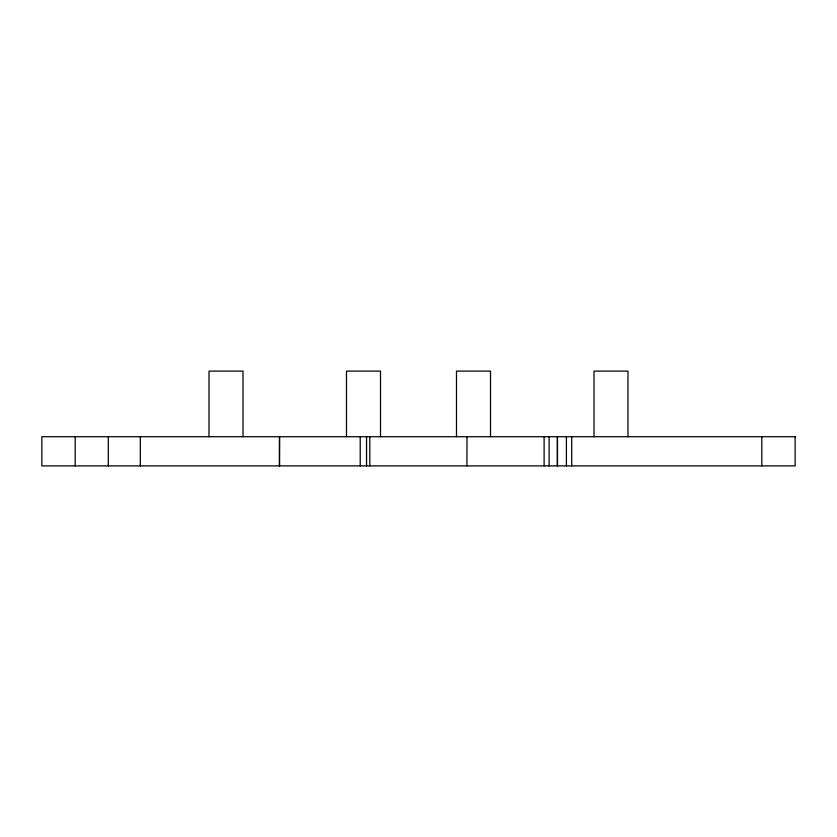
<?xml version="1.0" encoding="UTF-8"?>
<svg xmlns="http://www.w3.org/2000/svg" width="837" height="837" viewBox="0 0 837 837"><rect width="100%" height="100%" fill="white"/><g stroke="black" fill="none" stroke-linecap="round" stroke-linejoin="round"><path stroke-width="1.26" d="M761.816 436.726L761.816 465.895M627.97 436.726L627.97 371.105L594.019 371.105L594.019 436.726M571.723 436.726L571.723 465.895M566.408 436.726L566.408 465.895M557.473 436.726L557.473 465.895M557.379 436.726L557.379 465.895M549.114 436.726L549.114 465.895M544.113 436.726L544.113 465.895M490.513 436.726L490.513 371.105L456.489 371.105L456.489 436.726M466.994 436.726L466.91 465.895M380.511 436.726L380.511 371.105L346.487 371.105L346.487 436.726M369.808 436.726L369.808 465.895M366.554 436.726L366.554 465.895M360.213 436.726L360.213 465.895M243.012 436.726L243.012 371.105L208.988 371.105L208.988 436.726M140.323 436.726L140.323 465.895M108.287 436.726L108.287 465.895M75.184 436.726L75.184 465.895M795.15 436.726L41.85 436.726L41.85 465.895L795.15 465.895L795.15 436.726M279.527 465.895L279.527 436.726L279.422 465.895"/></g></svg>
